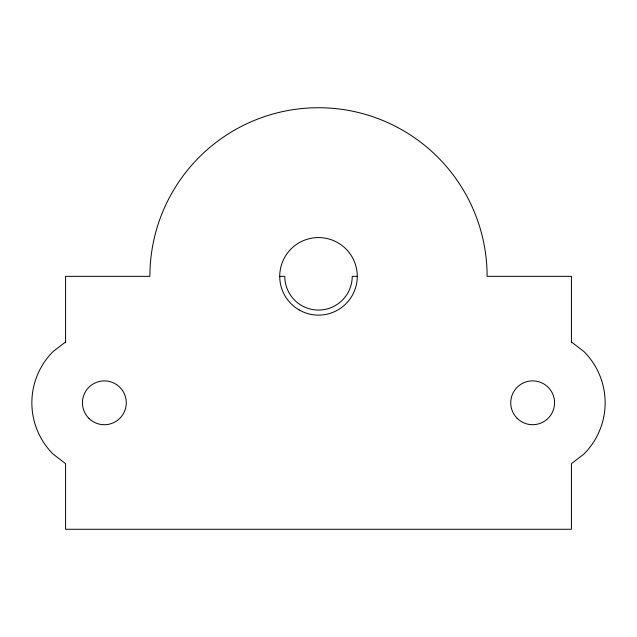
<?xml version="1.0" encoding="UTF-8"?>
<svg xmlns="http://www.w3.org/2000/svg" width="637" height="637" viewBox="0 0 637 637"><rect width="100%" height="100%" fill="white"/><g stroke="black" fill="none" stroke-linecap="round" stroke-linejoin="round"><path stroke-width="0.96" d="M65.571 341.958L53.086 351.544A72.507 72.507 0 0 0 53.086 454.077L65.571 463.664L65.571 529.275L571.429 529.275L571.429 463.664L583.914 454.077A72.507 72.507 0 0 0 583.914 351.544L571.429 341.958M279.802 276.347L284.779 276.347A33.721 33.721 0 0 0 318.5 310.068A33.721 33.721 0 0 0 352.221 276.347L357.198 276.347M571.429 342.802L571.429 276.347L487.114 276.347A168.614 168.614 0 0 0 318.5 107.733A168.614 168.614 0 0 0 149.886 276.347L65.571 276.347L65.571 342.802M299.111 309.932A38.785 38.785 0 0 0 357.285 276.347A38.785 38.785 0 0 0 299.111 242.761A38.785 38.785 0 0 0 299.111 309.932M89.108 418.557A21.921 21.921 0 0 0 125.616 408.142A21.921 21.921 0 0 0 98.345 381.73A21.921 21.921 0 0 0 89.108 418.557M517.14 418.278A21.921 21.921 0 0 0 553.816 408.452A21.921 21.921 0 0 0 526.974 381.611A21.921 21.921 0 0 0 517.14 418.278"/></g></svg>
